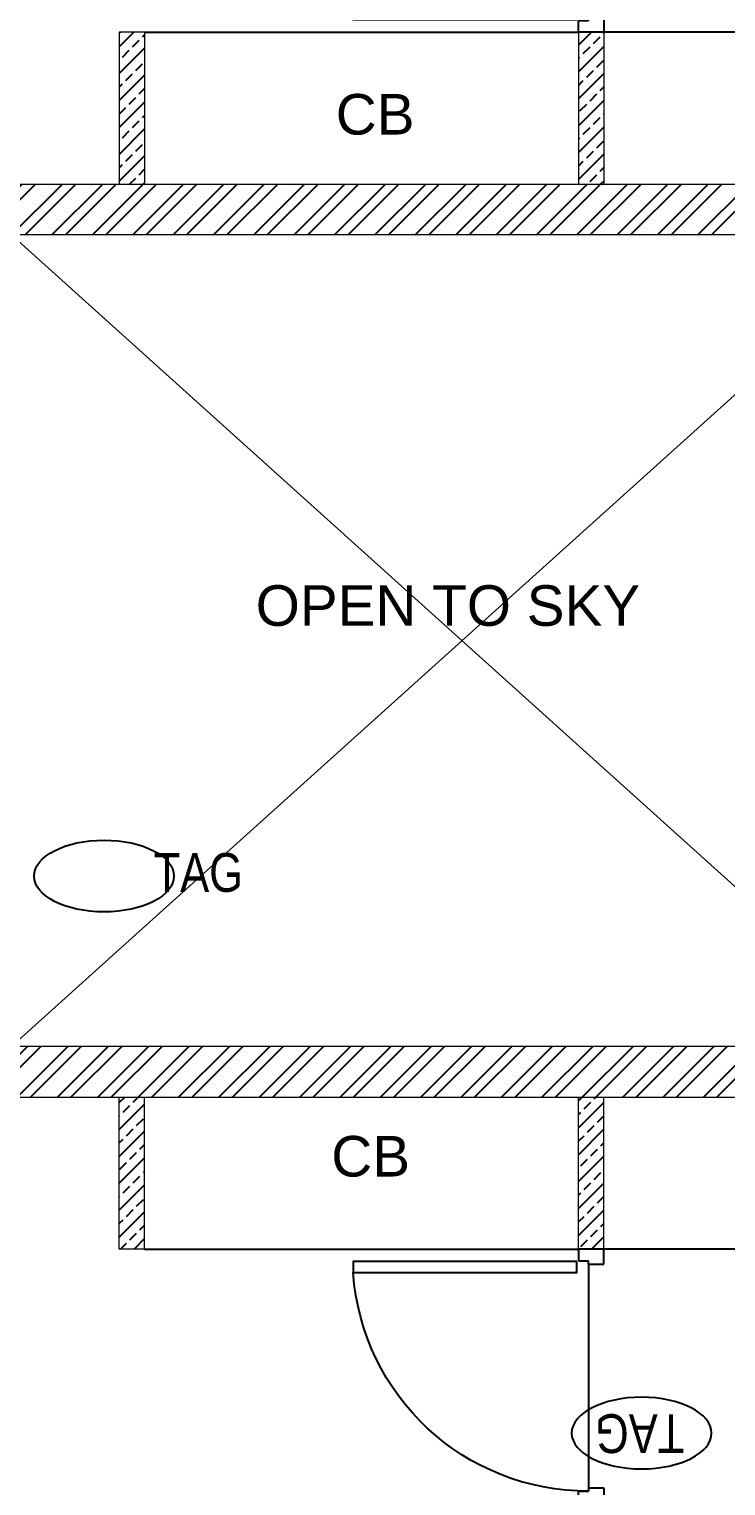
# Model space of a CAD drawing. Header units: millimetres. Extents: x 1255966 to 1543012, y 318612 to 465611.
# Drawn here: x 1406666 to 1409411, y 412856 to 418601 of the extents above; entities that cross this region are included whole.
import ezdxf
from ezdxf.enums import TextEntityAlignment as Align

# ---------------------------------------------------------------- set-up
doc = ezdxf.new("R2010")
doc.units = ezdxf.units.MM
doc.header["$LTSCALE"] = 500
doc.header["$MEASUREMENT"] = 0
doc.linetypes.add('HIDDEN', pattern=[0.375, 0.25, -0.125])
for name, color, linetype in [('AHC-A-FURNITURE', 2, 'Continuous'), ('DOOR', 8, 'Continuous'), ('FURNITURE', 251, 'Continuous'), ('TEXT-RM NAME', 6, 'Continuous')]:
    doc.layers.add(name, color=color, linetype=linetype)
doc.layers.add('TILE', color=252, linetype='Continuous', lineweight=13)
doc.layers.add('Wall', color=2, linetype='Continuous', lineweight=15)
doc.styles.get("Standard").update_dxf_attribs({"font": 'arial.ttf'})

# ---------------------------------------------------------------- blocks, each defined once
blk = doc.blocks.new('DOOR 900')
at = {"layer": 'DOOR', "ltscale": 100}
for p, q in [((0, 15), (93, 15)), ((0, -40), (0, 15)), ((93, 15), (93, -28)), ((55.8, -40), (0, -40)), ((93, -28), (55.8, -28)), ((55.8, -40), (55.8, -28)), ((55.8, -40), (55.8, -860)), ((55.8, -860), (0, -860)), ((0, -860), (0, -915)), ((55.8, -860), (55.8, -872)), ((93, -872), (55.8, -872)), ((93, -915), (93, -872)), ((0, -915), (93, -915))]:
    blk.add_line(p, q, dxfattribs=at)
blk.add_lwpolyline([(99.6, -30.4), (918.5, -30.4), (918.5, -70.4), (99.6, -70.4)], close=True, dxfattribs=at)
blk.add_arc((60.5, -12), 860, 269.6845, 356.1038, dxfattribs=at)

msp = doc.modelspace()

# ---------------------------------------------------------------- hatches: boundary and pattern name
at = {"layer": 'AHC-A-FURNITURE', "ltscale": 50, "true_color": 0x5b5b5b}
h = msp.add_hatch(dxfattribs=at)
h.set_pattern_fill('ANSI33', color=251, scale=300)
h.set_pattern_definition([(45, (920216.684, 1257022.11), (-53.0330086, 53.0330086), []), (45, (920269.72, 1257022.11), (-53.0330086, 53.0330086), [37.5, -18.75])])
h.paths.add_polyline_path([(1407020.6, 418588.9), (1407120.6, 418588.9), (1407120.6, 417988.9), (1407020.6, 417988.9)])
h.paths.add_polyline_path([(1408830.6, 418588.9), (1408930.6, 418588.9), (1408930.6, 417988.9), (1408830.6, 417988.9)])
h = msp.add_hatch(dxfattribs=at)
h.set_pattern_fill('ANSI32', color=251, scale=300)
h.set_pattern_definition([(45, (920216.68, 1257022.11), (-79.549513, 79.549513), []), (45, (920269.72, 1257022.11), (-79.549513, 79.549513), [])])
h.paths.add_polyline_path([(1406595.6, 417233.9), (1406395.6, 417233.9), (1406395.6, 417988.9), (1410115.6, 417988.9), (1410115.6, 417788.9), (1406595.6, 417788.9)])
h.paths.add_polyline_path([(1406395.6, 416683.9), (1406595.6, 416683.9), (1406595.6, 416188.9), (1406395.6, 416188.9)])
h = msp.add_hatch(dxfattribs=at)
h.set_pattern_fill('ANSI32', color=251, scale=300, angle=180)
h.set_pattern_definition([(225, (1650217.6, -169220.54), (79.549513, -79.549513), []), (225, (1650164.57, -169220.54), (79.549513, -79.549513), [])])
h.paths.add_polyline_path([(1406595.6, 415143.9), (1406395.6, 415143.9), (1406395.6, 414388.9), (1410115.6, 414388.9), (1410115.6, 414588.9), (1406595.6, 414588.9)])
h.paths.add_polyline_path([(1406395.6, 415693.9), (1406595.6, 415693.9), (1406595.6, 416188.9), (1406395.6, 416188.9)])
h = msp.add_hatch(dxfattribs=at)
h.set_pattern_fill('ANSI33', color=251, scale=300, angle=180)
h.set_pattern_definition([(225, (1650217.604, -169220.54), (53.033009, -53.033009), []), (225, (1650164.57, -169220.54), (53.033009, -53.033009), [37.5, -18.75])])
h.paths.add_polyline_path([(1407020.6, 413788.9), (1407120.6, 413788.9), (1407120.6, 414388.9), (1407020.6, 414388.9)])
h.paths.add_polyline_path([(1408830.6, 413788.9), (1408930.6, 413788.9), (1408930.6, 414388.9), (1408830.6, 414388.9)])

# ---------------------------------------------------------------- linework, layer by layer
at = {"linetype": 'Continuous'}
msp.add_ellipse((1406960.7, 415260.7), major_axis=(-275.7, 0), ratio=0.512885, dxfattribs=at)
at = {"linetype": 'Continuous', "extrusion": (0, 0, -1)}
msp.add_ellipse((1409079.2, 413063.9), major_axis=(-275.7, 0), ratio=0.512885, dxfattribs=at)
at = {"layer": 'FURNITURE'}
for p, q in [((1407120.6, 418588.9), (1408830.6, 418588.9)), ((1410115.6, 418588.9), (1408930.6, 418588.9)), ((1407120.6, 413788.9), (1408830.6, 413788.9)), ((1410115.6, 413788.9), (1408930.6, 413788.9))]:
    msp.add_line(p, q, dxfattribs=at)
at = {"layer": 'TILE', "linetype": 'HIDDEN', "ltscale": 45}
for p, q in [((1406595.6, 417788.9), (1410145.6, 414588.9)), ((1406595.6, 414588.9), (1410145.6, 417788.9))]:
    msp.add_line(p, q, dxfattribs=at)
at = {"layer": 'Wall'}
for p, q in [((1407020.6, 418588.9), (1407020.6, 417988.9)), ((1407120.6, 418588.9), (1407020.6, 418588.9)), ((1407120.6, 418588.9), (1407120.6, 417988.9)), ((1408830.6, 418588.9), (1408830.6, 417988.9)), ((1408830.6, 418588.9), (1408930.6, 418588.9)), ((1408930.6, 418588.9), (1408930.6, 417988.9)), ((1405595.6, 417988.9), (1410115.6, 417988.9)), ((1410115.6, 417788.9), (1406595.6, 417788.9)), ((1410115.6, 414588.9), (1406595.6, 414588.9)), ((1405595.6, 414388.9), (1410115.6, 414388.9)), ((1407020.6, 413788.9), (1407020.6, 414388.9)), ((1407120.6, 413788.9), (1407120.6, 414388.9)), ((1408830.6, 413788.9), (1408830.6, 414388.9)), ((1408930.6, 413788.9), (1408930.6, 414388.9)), ((1407120.6, 413788.9), (1407020.6, 413788.9)), ((1408830.6, 413788.9), (1408930.6, 413788.9))]:
    msp.add_line(p, q, dxfattribs=at)

# ---------------------------------------------------------------- block references
at = {"layer": 'DOOR', "extrusion": (0, 0, -1), "xscale": -1.075268817204301, "yscale": 1.075268817204301, "zscale": -1.075268817204301, "rotation": 180}
msp.add_blockref('DOOR 900', (-1408930.6, 418605), dxfattribs=at)
at = {"layer": 'DOOR', "extrusion": (0, 0, -1), "xscale": 1.075268817204301, "yscale": 1.075268817204301, "zscale": -1.075268817204301}
msp.add_blockref('DOOR 900', (-1408930.6, 413772.7), dxfattribs=at)

# ---------------------------------------------------------------- texts
at = {"width": 0.8}
msp.add_attdef('TAG', text='', height=153.1, dxfattribs=at).set_placement((1407332.3, 415274.8), align=Align.MIDDLE_CENTER)
msp.add_attdef('TAG', text='', height=153.1, rotation=180, dxfattribs=at).set_placement((1409071.4, 413061.8), align=Align.MIDDLE_CENTER)
at = {"layer": 'TEXT-RM NAME'}
for p in [(1407874, 418184.9), (1407856.3, 414075.6)]:
    msp.add_text('CB', height=160, rotation=360, dxfattribs=at).set_placement(p)
msp.add_text('OPEN TO SKY', height=160, dxfattribs=at).set_placement((1407558.6, 416247.5))

doc.saveas('drawing.dxf')
